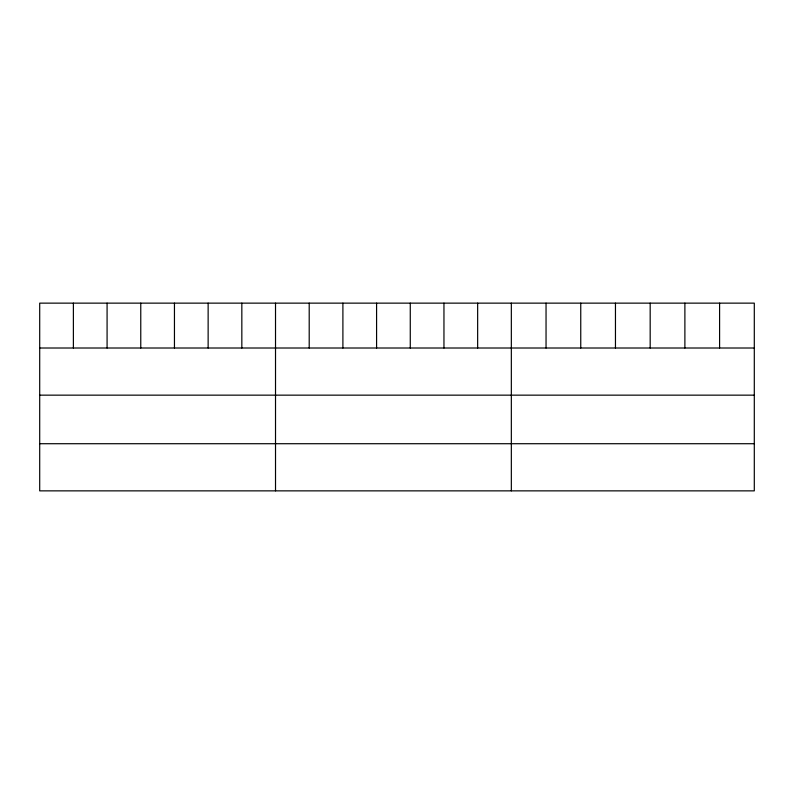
<?xml version="1.0" encoding="UTF-8"?>
<svg xmlns="http://www.w3.org/2000/svg" width="794" height="794" viewBox="0 0 794 794"><rect width="100%" height="100%" fill="white"/><g stroke="black" fill="none" stroke-linecap="round" stroke-linejoin="round"><path stroke-width="1.19" d="M754.3 348.01L754.3 490.861L39.7 490.861L39.7 303.139L754.3 303.139L754.3 348.01L39.7 348.01M39.7 395.154L754.3 395.154M39.7 443.717L754.3 443.717M719.592 303.139L719.592 348.01M684.885 303.139L684.885 348.01M650.177 303.139L650.177 348.01M615.459 303.139L615.459 348.01M580.751 303.139L580.751 348.01M546.044 303.139L546.044 348.01M511.336 303.139L511.336 490.861M477.651 303.139L477.651 348.01M443.955 303.139L443.955 348.01M410.27 303.139L410.27 348.01M376.584 303.139L376.584 348.01M342.899 303.139L342.899 348.01M309.203 303.139L309.203 348.01M275.518 303.139L275.518 490.861M241.833 303.139L241.833 348.01M208.137 303.139L208.137 348.01M174.452 303.139L174.452 348.01M140.766 303.139L140.766 348.01M107.081 303.139L107.081 348.01M73.385 303.139L73.385 348.01"/></g></svg>
